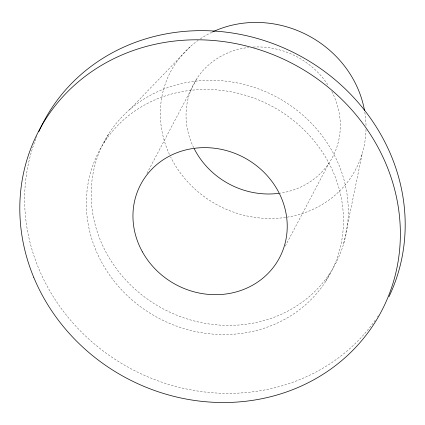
<?xml version="1.0" encoding="UTF-8"?>
<svg xmlns="http://www.w3.org/2000/svg" width="425" height="425" viewBox="0 0 425 425"><rect width="100%" height="100%" fill="white"/><g stroke="black" fill="none" stroke-linecap="round" stroke-linejoin="round"><path stroke-width="0.32" stroke-dasharray="2.12 1.59" d="M343.671 243.674L362.318 153.122M104.067 142.673L108.89 133.519M146.949 173.389L197.258 77.966M285.265 246.102L329.093 162.972M325.763 281.345A130.815 120.142 27.8 0 0 215.895 89.834A130.815 120.142 27.8 0 0 103.084 264.844A130.815 120.142 27.8 0 0 325.763 281.345L330.586 272.191A130.815 120.142 27.8 0 0 220.724 80.681A130.815 120.142 27.8 0 0 107.907 255.691A130.815 120.142 27.8 0 0 330.586 272.191M129.524 109.73L191.006 45.969M378.239 315.748A193.603 177.815 27.8 0 1 377.501 316.864M375.227 320.174A193.603 177.815 27.8 0 1 129.678 368.066A193.603 177.815 27.8 0 1 36.837 136.367M366.01 129.386A104.651 96.114 27.8 0 1 285.111 217.478A104.651 96.114 27.8 0 1 170.595 156.889M169.453 154.482A104.651 96.114 27.8 0 1 198.188 40.327M200.361 38.834A104.651 96.114 27.8 0 1 211.841 32.295M364.82 112.296A104.651 96.114 27.8 0 1 366.026 126.135M331.776 91.502A78.487 72.085 27.8 0 1 280.197 193.141M193.678 147.656A78.487 72.085 27.8 0 1 248.699 47.457M253.215 47.069A78.487 72.085 27.8 0 1 328.541 85.887"/><path stroke-width="0.64" d="M38.877 131.564A193.603 177.815 27.8 0 1 289.409 50.511A193.603 177.815 27.8 0 1 389.029 296.613M212.431 32.013A104.651 96.114 27.8 0 1 364.48 110.319M278.933 193.322A78.487 72.085 27.8 0 1 194.273 148.84M33.74 277.334A193.603 177.815 27.8 0 0 360.156 342.422A193.603 177.815 27.8 0 0 236.364 43.732A193.603 177.815 27.8 0 0 33.74 277.334M142.428 251.871A78.487 72.085 27.8 0 0 276.006 263.665A78.487 72.085 27.8 0 0 211.831 147.953A78.487 72.085 27.8 0 0 142.428 251.871"/></g></svg>
